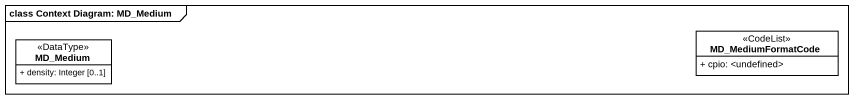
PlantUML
@startuml
mainframe class Context Diagram: MD_Medium
hide circle
hide empty members
skinparam classAttributeIconSize 0
class MD_Medium <<DataType>> #FFFFFF {
  + density: Integer [0..1]
}
class MD_MediumFormatCode <<CodeList>> #FFFFFF {
  + cpio: <undefined>
}
@enduml
